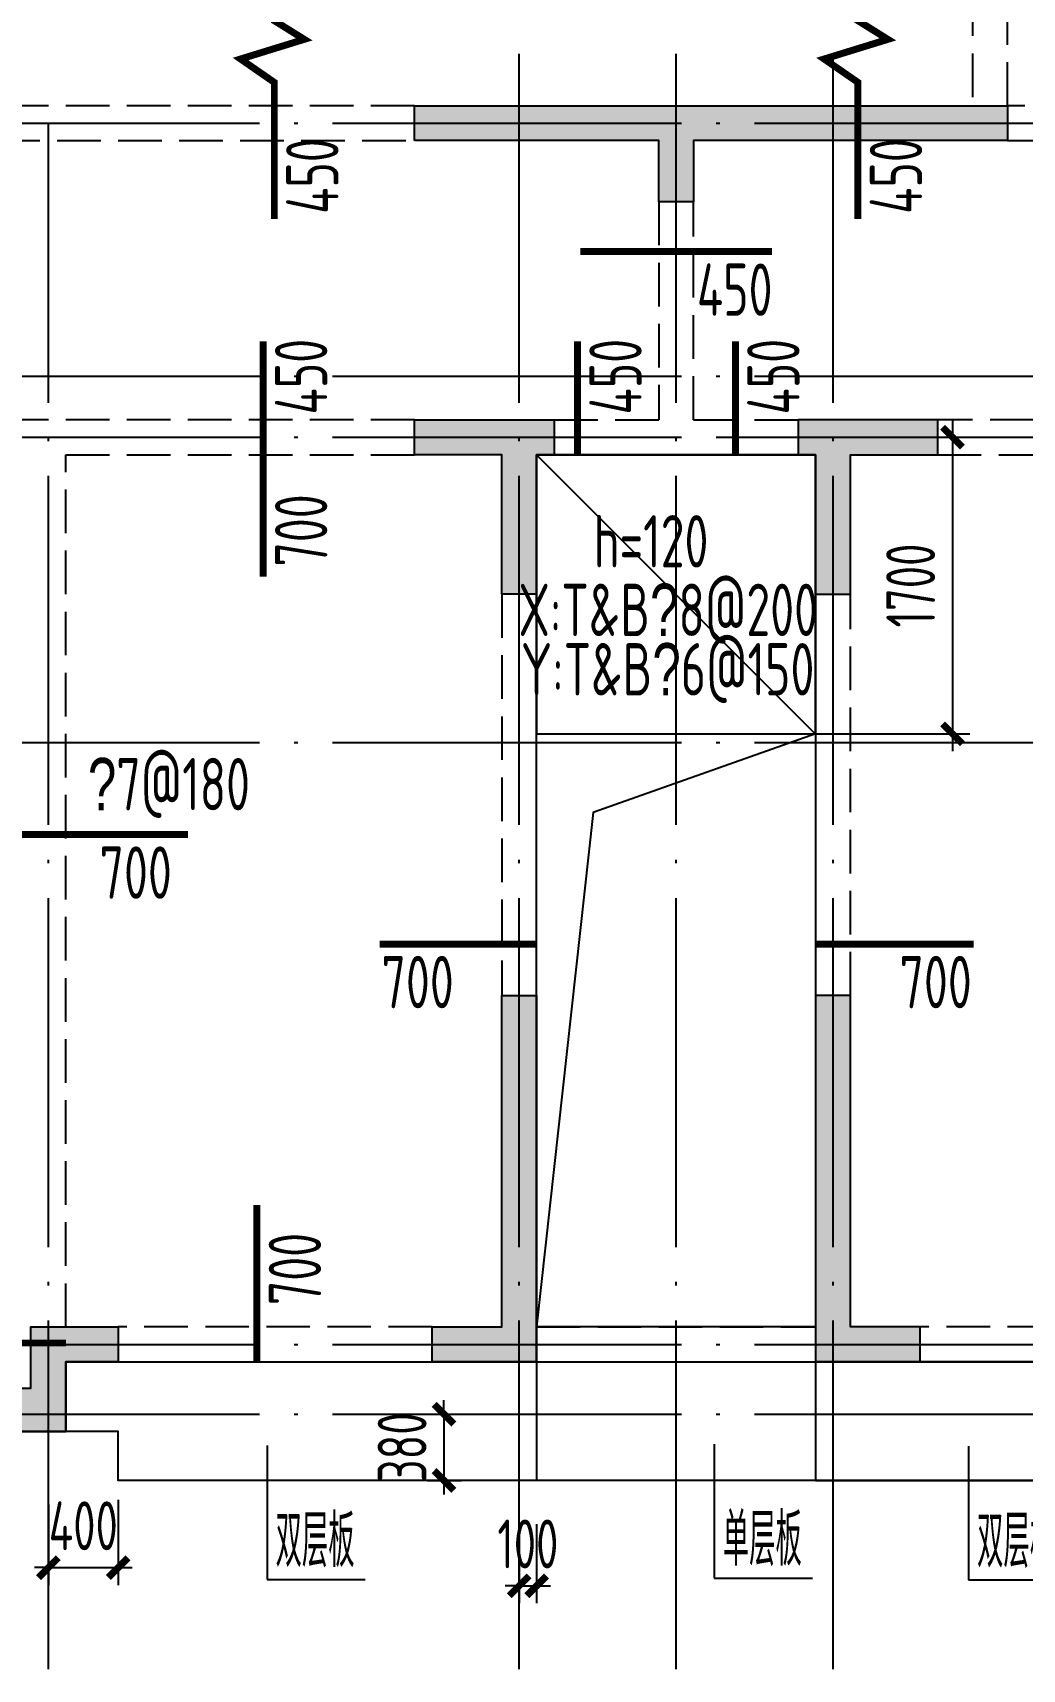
# Model space of a CAD drawing. Extents: x 154268 to 5133249, y -1832900 to 601179.
# Drawn here: x 275201 to 280876, y 551787 to 561168 of the extents above; entities that cross this region are included whole.
import ezdxf
from ezdxf.enums import TextEntityAlignment as Align

# ---------------------------------------------------------------- set-up
doc = ezdxf.new("R2010")
doc.units = 0
doc.header["$LTSCALE"] = 1000
doc.linetypes.add('DASH', pattern=[0.35, 0.25, -0.1])
doc.linetypes.add('DOTE', pattern=[2.42, 2, -0.2, 0.02, -0.2])
for name, color, linetype in [('A-ANNO-AXIS', 94, 'Continuous'), ('A-ANNO-DOTE', 15, 'DOTE'), ('DIM', 3, 'Continuous'), ('FLOOR_NUM', 7, 'Continuous'), ('HATCH', 254, 'Continuous'), ('S-BASE-SING-实线', 7, 'Continuous'), ('S-BEAM-实线', 4, 'Continuous'), ('S-FLOOR-UP-文字', 7, 'Continuous'), ('S-FLOOR-UP-标注', 3, 'Continuous'), ('S-FLOOR-UP-钢筋', 13, 'Continuous'), ('S-FLOOR-说明', 7, 'Continuous'), ('S-HOLE-洞口', 20, 'Continuous'), ('S-WALL-砼墙', 60, 'Continuous'), ('THIN', 7, 'Continuous')]:
    doc.layers.add(name, color=color, linetype=linetype)
doc.styles.add('DIM_FONT', font='SIMPLEX', dxfattribs={"width": 0.7, "bigfont": 'GBCBIG'})
doc.styles.add('TSSD_Dimension', font='tssdeng.shx', dxfattribs={"width": 0.7, "bigfont": 'Hztxt.shx'})
doc.styles.add('TSSD_Label', font='tssdeng.shx', dxfattribs={"width": 0.7, "bigfont": 'hztxt.shx'})
doc.dimstyles.get("Standard").update_dxf_attribs({"dimtxt": 300, "dimasz": 100, "dimexe": 100, "dimexo": 250, "dimgap": 100, "dimtad": 1, "dimdec": 0, "dimzin": 0, "dimdsep": 46, "dimtxsty": 'TSSD_Dimension', "dimblk": 'ARCHTICK', "dimblk1": 'ARCHTICK', "dimblk2": 'ARCHTICK', "dimcen": 0, "dimdle": 100, "dimclrt": 7, "dimadec": 0, "dimazin": 0, "dimtfac": 1, "dimtdec": 0, "dimtix": 1, "dimtmove": 2, "dimatfit": 3, "dimfxl": 1, "dimtolj": 1, "dimtzin": 0, "dimarcsym": 0})
doc.dimstyles.new('TSSD_100_100$0', dxfattribs={"dimtxt": 280, "dimasz": 80, "dimexe": 100, "dimexo": 250, "dimgap": 100, "dimtad": 1, "dimdec": 0, "dimzin": 0, "dimdsep": 46, "dimtxsty": 'TSSD_Dimension', "dimblk": 'ARCHTICK', "dimcen": 0, "dimdle": 100, "dimclrd": 3, "dimclre": 3, "dimclrt": 7, "dimadec": 0, "dimazin": 0, "dimtfac": 1, "dimtdec": 0, "dimtix": 1, "dimtmove": 2, "dimatfit": 3, "dimldrblk": 'ARCHTICK', "dimfxl": 100, "dimtolj": 1, "dimtzin": 0, "dimarcsym": 0})

# ---------------------------------------------------------------- blocks, each defined once
blk = doc.blocks.new('T4zw1')
at = {"layer": 'A-ANNO-DOTE'}
for p, q in [((1565156.5, -2354198.9), (1565156.5, -2344890.9)), ((1566056.5, -2354198.9), (1566056.5, -2344890.9)), ((1566956.5, -2354198.9), (1566956.5, -2344890.9)), ((1554406.3, -2345336.9), (1601542.4, -2345336.9)), ((1562456.5, -2354198.9), (1562456.5, -2345336.9)), ((1554406.3, -2346786.9), (1601542.4, -2346786.9)), ((1554406.3, -2347136.9), (1601542.4, -2347136.9)), ((1554406.3, -2348886.9), (1601542.4, -2348886.9)), ((1554406.3, -2352336.9), (1601542.4, -2352336.9)), ((1554406.3, -2352736.9), (1601542.4, -2352736.9))]:
    blk.add_line(p, q, dxfattribs=at)
blk = doc.blocks.new('*D4872')
at = {"layer": 'Defpoints', "color": 0, "transparency": 16777216}
for p in [(7795.8, 1199.9), (8095.8, 1199.9), (7795.8, 500)]:
    blk.add_point(p, dxfattribs=at)
at = {"layer": 'S-FLOOR-UP-标注', "color": 3, "transparency": 16777216, "insert": (8013.6, 832), "char_height": 300, "attachment_point": 5, "rotation": 90, "style": 'TSSD_Dimension'}
blk.add_mtext('\\A1;700', dxfattribs=at)
blk = doc.blocks.new('_None')
blk = doc.blocks.new('*D4855')
at = {"layer": 'Defpoints', "color": 0, "transparency": 16777216}
for p in [(6700, 3322.4), (7399.9, 3322.4), (7399.9, 3022.4)]:
    blk.add_point(p, dxfattribs=at)
at = {"layer": 'S-FLOOR-UP-标注', "color": 3, "transparency": 16777216, "insert": (7100.6, 3104.6), "char_height": 300, "attachment_point": 5, "style": 'TSSD_Dimension'}
blk.add_mtext('\\A1;700', dxfattribs=at)
blk = doc.blocks.new('*D4857')
at = {"layer": 'Defpoints', "color": 0, "transparency": 16777216}
for p in [(7831.5, 6149.9), (7831.5, 5700), (8131.5, 5700)]:
    blk.add_point(p, dxfattribs=at)
at = {"layer": 'S-FLOOR-UP-标注', "color": 3, "transparency": 16777216, "insert": (8049.4, 5946.9), "char_height": 300, "attachment_point": 5, "rotation": 90, "style": 'TSSD_Dimension'}
blk.add_mtext('\\A1;450', dxfattribs=at)
blk = doc.blocks.new('*D4858')
at = {"layer": 'Defpoints', "color": 0, "transparency": 16777216}
for p in [(7831.5, 5500), (7831.5, 4800.1), (8131.5, 4800.1)]:
    blk.add_point(p, dxfattribs=at)
at = {"layer": 'S-FLOOR-UP-标注', "color": 3, "transparency": 16777216, "insert": (8049.4, 5065.5), "char_height": 300, "attachment_point": 5, "rotation": 90, "style": 'TSSD_Dimension'}
blk.add_mtext('\\A1;700', dxfattribs=at)
blk = doc.blocks.new('*D4861')
at = {"layer": 'Defpoints', "color": 0, "transparency": 16777216}
for p in [(8500.1, 2694.8), (9200, 2694.8), (8500.1, 2394.8)]:
    blk.add_point(p, dxfattribs=at)
at = {"layer": 'S-FLOOR-UP-标注', "color": 3, "transparency": 16777216, "insert": (8717.5, 2476.9), "char_height": 300, "attachment_point": 5, "style": 'TSSD_Dimension'}
blk.add_mtext('\\A1;700', dxfattribs=at)
blk = doc.blocks.new('*D4862')
at = {"layer": 'Defpoints', "color": 0, "transparency": 16777216}
for p in [(11205.7, 2694.8), (11905.6, 2694.8), (11905.6, 2394.8)]:
    blk.add_point(p, dxfattribs=at)
at = {"layer": 'S-FLOOR-UP-标注', "color": 3, "transparency": 16777216, "insert": (11688.2, 2476.9), "char_height": 300, "attachment_point": 5, "style": 'TSSD_Dimension'}
blk.add_mtext('\\A1;700', dxfattribs=at)
blk = doc.blocks.new('*D4882')
at = {"layer": 'Defpoints', "color": 0, "transparency": 16777216}
for p in [(10300, 6663.8), (10749.9, 6663.8), (10300, 6363.8)]:
    blk.add_point(p, dxfattribs=at)
at = {"layer": 'S-FLOOR-UP-标注', "color": 3, "transparency": 16777216, "insert": (10535.9, 6445.9), "char_height": 300, "attachment_point": 5, "style": 'TSSD_Dimension'}
blk.add_mtext('\\A1;450', dxfattribs=at)
blk = doc.blocks.new('*D4943')
at = {"layer": 'Defpoints', "color": 0, "transparency": 16777216}
for p in [(7895.7, 7300), (7895.7, 6850.1), (8195.7, 6850.1)]:
    blk.add_point(p, dxfattribs=at)
at = {"layer": 'S-FLOOR-UP-标注', "color": 3, "transparency": 16777216, "insert": (8113.5, 7097), "char_height": 300, "attachment_point": 5, "rotation": 90, "style": 'TSSD_Dimension'}
blk.add_mtext('\\A1;450', dxfattribs=at)
blk = doc.blocks.new('*D4838')
at = {"layer": 'Defpoints', "color": 0, "transparency": 16777216}
for p in [(11242.7, 7300), (11242.7, 6850.1), (11542.7, 6850.1)]:
    blk.add_point(p, dxfattribs=at)
at = {"layer": 'S-FLOOR-UP-标注', "color": 3, "transparency": 16777216, "insert": (11460.6, 7097), "char_height": 300, "attachment_point": 5, "rotation": 90, "style": 'TSSD_Dimension'}
blk.add_mtext('\\A1;450', dxfattribs=at)
blk = doc.blocks.new('*D4839')
at = {"layer": 'Defpoints', "color": 0, "transparency": 16777216}
for p in [(9634.3, 6149.9), (9634.3, 5700), (9934.3, 5700)]:
    blk.add_point(p, dxfattribs=at)
at = {"layer": 'S-FLOOR-UP-标注', "color": 3, "transparency": 16777216, "insert": (9852.1, 5946.9), "char_height": 300, "attachment_point": 5, "rotation": 90, "style": 'TSSD_Dimension'}
blk.add_mtext('\\A1;450', dxfattribs=at)
blk = doc.blocks.new('*D4840')
at = {"layer": 'Defpoints', "color": 0, "transparency": 16777216}
for p in [(10539.8, 6149.9), (10539.8, 5700), (10839.8, 5700)]:
    blk.add_point(p, dxfattribs=at)
at = {"layer": 'S-FLOOR-UP-标注', "color": 3, "transparency": 16777216, "insert": (10757.6, 5946.9), "char_height": 300, "attachment_point": 5, "rotation": 90, "style": 'TSSD_Dimension'}
blk.add_mtext('\\A1;450', dxfattribs=at)
blk = doc.blocks.new('T4sbzpm1')
at = {"layer": 'S-BEAM-实线', "linetype": 'DASH'}
for p, q in [((12000, 9650), (12000, 7600)), ((12200, 7600), (12200, 8850)), ((8800, 7600), (5350, 7600)), ((16500, 7600), (12200, 7600)), ((5350, 7400), (8800, 7400)), ((12200, 7400), (16500, 7400)), ((10200, 7050), (10200, 5800)), ((10400, 5800), (10400, 7050)), ((8800, 5800), (3700, 5800)), ((9600, 5800), (10200, 5800)), ((10400, 5800), (11000, 5800)), ((16900, 5800), (11800, 5800)), ((6800, 600), (6800, 5600)), ((6800, 5600), (8800, 5600)), ((9600, 5600), (11000, 5600)), ((11800, 5600), (13800, 5600)), ((9300, 4800), (9300, 2500)), ((9500, 2500), (9500, 4800)), ((11100, 4800), (11100, 2500)), ((11300, 2500), (11300, 4800)), ((8900, 600), (7100, 600)), ((9500, 600), (11100, 600)), ((13500, 600), (11700, 600)), ((7100, 400), (8900, 400)), ((9500, 400), (11100, 400)), ((11700, 400), (13500, 400))]:
    blk.add_line(p, q, dxfattribs=at)
at = {"layer": 'S-WALL-砼墙'}
for points in [[(8800, 7400), (8800, 7600), (12200, 7600), (12200, 7400), (10400, 7400), (10400, 7050), (10200, 7050), (10200, 7400)], [(8800, 5600), (8800, 5800), (9600, 5800), (9600, 5600), (9500, 5600), (9500, 4800), (9300, 4800), (9300, 5600)], [(11800, 5600), (11800, 5800), (11000, 5800), (11000, 5600), (11100, 5600), (11100, 4800), (11300, 4800), (11300, 5600)], [(8900, 400), (8900, 600), (9300, 600), (9300, 2500), (9500, 2500), (9500, 400)], [(11700, 400), (11700, 600), (11300, 600), (11300, 2500), (11100, 2500), (11100, 400)], [(6300, 0), (6300, 250), (6600, 250), (6600, 600), (7100, 600), (7100, 400), (6800, 400), (6800, 0)]]:
    blk.add_lwpolyline(points, close=True, dxfattribs=at)
blk = doc.blocks.new('T4bzdk1')
at = {"layer": 'S-HOLE-洞口'}
blk.add_lwpolyline([(9400, 3900), (11000, 3900), (11000, 500), (9400, 500)], close=True, dxfattribs=at)
blk.add_lwpolyline([(11000, 3900), (9724.8, 3448.3), (9400, 500)], dxfattribs=at)
blk = doc.blocks.new('_ArchTick')
at = {"color": 0, "linetype": 'ByBlock', "const_width": 0.5}
blk.add_lwpolyline([(-0.71, -0.71), (0.71, 0.71)], dxfattribs=at)
blk = doc.blocks.new('*D4733')
at = {"layer": 'Defpoints', "color": 0, "transparency": 16777216}
for p in [(6700, -167.5), (7100, -140), (7100, -779.6)]:
    blk.add_point(p, dxfattribs=at)
at = {"layer": 'DIM', "color": 3, "lineweight": -2, "transparency": 16777216}
for p, q in [((6700, -417.5), (6700, -879.6)), ((7100, -390), (7100, -879.6)), ((6700, -779.6), (6620, -779.6)), ((6700, -779.6), (7100, -779.6)), ((7100, -779.6), (7180, -779.6))]:
    blk.add_line(p, q, dxfattribs=at)
at = {"layer": 'DIM', "color": 3, "lineweight": -2, "transparency": 16777216, "xscale": 80, "yscale": 80, "zscale": 80}
blk.add_blockref('_ArchTick', (6700, -779.6), dxfattribs=at)
at = {"layer": 'DIM', "color": 3, "lineweight": -2, "transparency": 16777216, "xscale": 80, "yscale": 80, "zscale": 80, "rotation": 180}
blk.add_blockref('_ArchTick', (7100, -779.6), dxfattribs=at)
at = {"layer": 'DIM', "color": 7, "transparency": 16777216, "insert": (6900, -539.6), "char_height": 280, "attachment_point": 5, "style": 'TSSD_Dimension'}
blk.add_mtext('\\A1;400', dxfattribs=at)
blk = doc.blocks.new('*D4734')
at = {"layer": 'Defpoints', "color": 0, "transparency": 16777216}
for p in [(8621.8, 100), (8621.8, -280), (8968.6, -280)]:
    blk.add_point(p, dxfattribs=at)
at = {"layer": 'DIM', "color": 3, "lineweight": -2, "transparency": 16777216}
for p, q in [((8871.8, 100), (9068.6, 100)), ((8968.6, 100), (8968.6, 180)), ((8968.6, 100), (8968.6, -280)), ((8871.8, -280), (9068.6, -280)), ((8968.6, -280), (8968.6, -360))]:
    blk.add_line(p, q, dxfattribs=at)
at = {"layer": 'DIM', "color": 3, "lineweight": -2, "transparency": 16777216, "xscale": 80, "yscale": 80, "zscale": 80}
for p, rotation in [((8968.6, 100), 270), ((8968.6, -280), 90)]:
    blk.add_blockref('_ArchTick', p, dxfattribs=dict(at, rotation=rotation))
at = {"layer": 'DIM', "color": 7, "transparency": 16777216, "insert": (8728.6, -90), "char_height": 280, "attachment_point": 5, "rotation": 90, "style": 'TSSD_Dimension'}
blk.add_mtext('\\A1;380', dxfattribs=at)
blk = doc.blocks.new('*D4735')
at = {"layer": 'Defpoints', "color": 0, "transparency": 16777216}
for p in [(9400, -280), (9500, -280), (9500, -883.6)]:
    blk.add_point(p, dxfattribs=at)
at = {"layer": 'DIM', "color": 3, "lineweight": -2, "transparency": 16777216}
for p, q in [((9400, -530), (9400, -983.6)), ((9500, -530), (9500, -983.6)), ((9400, -883.6), (9320, -883.6)), ((9400, -883.6), (9500, -883.6)), ((9500, -883.6), (9580, -883.6))]:
    blk.add_line(p, q, dxfattribs=at)
at = {"layer": 'DIM', "color": 3, "lineweight": -2, "transparency": 16777216, "xscale": 80, "yscale": 80, "zscale": 80}
blk.add_blockref('_ArchTick', (9400, -883.6), dxfattribs=at)
at = {"layer": 'DIM', "color": 3, "lineweight": -2, "transparency": 16777216, "xscale": 80, "yscale": 80, "zscale": 80, "rotation": 180}
blk.add_blockref('_ArchTick', (9500, -883.6), dxfattribs=at)
at = {"layer": 'DIM', "color": 7, "transparency": 16777216, "insert": (9450, -643.6), "char_height": 280, "attachment_point": 5, "style": 'TSSD_Dimension'}
blk.add_mtext('\\A1;100', dxfattribs=at)
blk = doc.blocks.new('*D7032')
at = {"layer": 'Defpoints', "color": 0, "transparency": 16777216}
for p in [(278890.8, 558849.3), (278890.8, 557149.3), (280475.7, 557149.3)]:
    blk.add_point(p, dxfattribs=at)
at = {"layer": 'DIM', "color": 3, "lineweight": -2, "transparency": 16777216}
for p, q in [((280475.7, 558949.3), (280475.7, 557049.3)), ((279140.8, 558849.3), (280575.7, 558849.3)), ((279140.8, 557149.3), (280575.7, 557149.3))]:
    blk.add_line(p, q, dxfattribs=at)
at = {"layer": 'DIM', "color": 3, "lineweight": -2, "transparency": 16777216, "xscale": 80, "yscale": 80, "zscale": 80}
for p, rotation in [((280475.7, 558849.3), 90), ((280475.7, 557149.3), 270)]:
    blk.add_blockref('_ArchTick', p, dxfattribs=dict(at, rotation=rotation))
at = {"layer": 'DIM', "color": 7, "transparency": 16777216, "insert": (280235.7, 557999.3), "char_height": 280, "attachment_point": 5, "rotation": 90, "style": 'TSSD_Dimension'}
blk.add_mtext('\\A1;1700', dxfattribs=at)
blk = doc.blocks.new('T4sbzbj')
at = {"layer": 'S-FLOOR-UP-钢筋', "color": 1, "const_width": 40}
for points in [[(7895.7, 6850), (7895.7, 7633.9), (7702, 7767.9), (8067.3, 7880.6), (7895.7, 7987.5), (7895.7, 8198.7)], [(11242.7, 6850), (11242.7, 7633.9), (11049, 7767.9), (11414.3, 7880.6), (11242.7, 7987.5), (11242.7, 8198.7)], [(9650.1, 6663.8), (10749.9, 6663.8)], [(7831.5, 4800.1), (7831.5, 6149.9)], [(9634.3, 5500), (9634.3, 6149.9)], [(10539.8, 5500), (10539.8, 6149.9)], [(7399.9, 3322.4), (5700.1, 3322.4)], [(8500.1, 2694.8), (9400, 2694.8)], [(11905.6, 2694.8), (11005.7, 2694.8)], [(7795.8, 1199.9), (7795.8, 300)], [(6700, 408.2), (5700.1, 408.2)]]:
    blk.add_lwpolyline(points, dxfattribs=at)
at = {"layer": 'S-FLOOR-UP-文字', "color": 7, "style": 'TSSD_Label', "width": 0.7}
blk.add_text('\ue53a7@180', height=300, dxfattribs=at).set_placement((6826.2, 3371.4), align=Align.BOTTOM_LEFT)
at = {"layer": 'S-FLOOR-UP-标注'}
for base, p1, p2, angle, picture, middle in [((8195.7, 6850.1), (7895.7, 7300), (7895.7, 6850.1), 90, '*D4943', (8113.5, 7097)), ((11542.7, 6850.1), (11242.7, 7300), (11242.7, 6850.1), 90, '*D4838', (11460.6, 7097)), ((8131.5, 5700), (7831.5, 6149.9), (7831.5, 5700), 90, '*D4857', (8049.4, 5946.9)), ((9934.3, 5700), (9634.3, 6149.9), (9634.3, 5700), 90, '*D4839', (9852.1, 5946.9)), ((10839.8, 5700), (10539.8, 6149.9), (10539.8, 5700), 90, '*D4840', (10757.6, 5946.9)), ((8131.5, 4800.1), (7831.5, 5500), (7831.5, 4800.1), 90, '*D4858', (8049.4, 5065.5)), ((7399.9, 3022.4), (6700, 3322.4), (7399.9, 3322.4), 180, '*D4855', (7100.6, 3104.6)), ((11905.6, 2394.8), (11205.7, 2694.8), (11905.6, 2694.8), 180, '*D4862', (11688.2, 2476.9)), ((8095.8, 1199.9), (7795.8, 500), (7795.8, 1199.9), 270, '*D4872', (8013.6, 832))]:
    dim = blk.add_linear_dim(base=base, p1=p1, p2=p2, angle=angle, dimstyle='Standard', override={"dimexe": 150, "dimexo": 120, "dimgap": 60, "dimblk1": 'None', "dimblk2": 'None', "dimsah": 1, "dimse1": 1, "dimse2": 1, "dimsd1": 1, "dimsd2": 1, "dimclrd": 256, "dimclre": 256, "dimclrt": 3}, dxfattribs=at)
    dim.commit()
    dim.dimension.update_dxf_attribs({"geometry": picture, "text_midpoint": middle, "dimtype": 128})
for base, p1, p2, picture, middle in [((10300, 6363.8), (10749.9, 6663.8), (10300, 6663.8), '*D4882', (10535.9, 6445.9)), ((8500.1, 2394.8), (9200, 2694.8), (8500.1, 2694.8), '*D4861', (8717.5, 2476.9))]:
    dim = blk.add_linear_dim(base=base, p1=p1, p2=p2, dimstyle='Standard', override={"dimexe": 150, "dimexo": 120, "dimgap": 60, "dimblk1": 'None', "dimblk2": 'None', "dimsah": 1, "dimse1": 1, "dimse2": 1, "dimsd1": 1, "dimsd2": 1, "dimclrd": 256, "dimclre": 256, "dimclrt": 3}, dxfattribs=at)
    dim.commit()
    dim.dimension.update_dxf_attribs({"geometry": picture, "text_midpoint": middle, "dimtype": 128})
blk = doc.blocks.new('2T4bx')
at = {"color": 1}
blk.add_lwpolyline([(0, 4050), (0, 4050), (0, 0), (6800, 0), (6800, 400), (9500, 400), (9500, 5600), (11100, 5600), (11100, 400), (13800, 400)], dxfattribs=at)
blk.add_lwpolyline([(9500, 4000), (11100, 4000), (11100, 5600), (9500, 5600)], close=True, dxfattribs=at)
at = {"color": 2}
for points in [[(9500, 400), (9500, -280), (7100, -280), (7100, 0), (6800, 0), (6800, 400)], [(7100, -280), (7100, 0), (6800, 0), (6800, 400), (13800, 400), (13800, 0), (14300, 0), (14300, -280)], [(11100, 400), (11100, 0), (11100, 0), (11100, -280), (14300, -280), (14300, 0), (13800, 0), (13800, 400)]]:
    blk.add_lwpolyline(points, close=True, dxfattribs=at)
at = {"layer": 'S-BASE-SING-实线', "color": 3}
for p, q in [((7953.7, -79.4), (7953.7, -847.4)), ((10518.7, -71.4), (10518.7, -839.4)), ((11977, -82.3), (11977, -850.3)), ((10518.7, -839.4), (11081.2, -839.4)), ((7953.7, -847.4), (8516.3, -847.4)), ((11977, -850.3), (12539.5, -850.3))]:
    blk.add_line(p, q, dxfattribs=at)
at = {"layer": 'S-FLOOR-说明', "style": 'DIM_FONT', "width": 0.7}
for s, p in [('双层板', (8229.3, -775.9)), ('单层板', (10794.2, -768)), ('双层板', (12252.5, -778.9))]:
    blk.add_text(s, height=300, dxfattribs=at).set_placement(p, align=Align.CENTER)
at = {"layer": 'DIM'}
dim = blk.add_linear_dim(base=(8968.6, -280), p1=(8621.8, 100), p2=(8621.8, -280), angle=90, dimstyle='TSSD_100_100$0', dxfattribs=at)
dim.commit()
dim.dimension.update_dxf_attribs({"geometry": '*D4734', "text_midpoint": (8728.6, -90)})
for base, p1, p2, picture, middle in [((7100, -779.6), (6700, -167.5), (7100, -140), '*D4733', (6900, -539.6)), ((9500, -883.6), (9400, -280), (9500, -280), '*D4735', (9450, -643.6))]:
    dim = blk.add_linear_dim(base=base, p1=p1, p2=p2, dimstyle='TSSD_100_100$0', dxfattribs=at)
    dim.commit()
    dim.dimension.update_dxf_attribs({"geometry": picture, "text_midpoint": middle})

msp = doc.modelspace()

# ---------------------------------------------------------------- hatches: boundary and pattern name
at = {"layer": 'HATCH'}
h = msp.add_hatch(dxfattribs=at)
h.set_pattern_fill('ARMORED', color=256, scale=30, style=0)
h.set_pattern_definition([(50, (-2974177.58, 2494596.48), (215.178055, -18.8256405), [22.5, -247.5]), (355, (-2974177.58, 2494596.48), (-41.6254, 225.65764), [18, -198]), (100.4514, (-2974159.64, 2494594.9), (173.552815, 206.831863), [19.122057, -210.342634]), (46.1842, (-2974177.58, 2494656.48), (320.172315, -49.655704), [33.75, -371.25]), (96.6356, (-2974150.9, 2494652.34), (280.398812, 292.23536), [28.683086, -315.5139]), (351.1842, (-2974177.58, 2494656.48), (280.398584, 292.23558), [27, -297]), (21, (-2974147.58, 2494641.48), (179.072116, -120.785667), [22.5, -247.5]), (326, (-2974147.58, 2494641.48), (72.9946, 217.545014), [18, -198]), (71.4514, (-2974132.65, 2494631.41), (252.066789, 96.759149), [19.122057, -210.342634]), (37.5, (-2974177.576, 2494596.48), (3.6479566, 99.8681561), [0, -195.6, 0, -201, 0, -198.75]), (7.5, (-2974177.58, 2494596.48), (78.9208612, 118.3235136), [0, -114.6, 0, -191.1, 0, -75.75]), (327.5, (-2974244.476, 2494596.48), (160.1467309, -6.7664615), [0, -75, 0, -234, 0, -310.5]), (317.5, (-2974274.48, 2494596.48), (174.955851, 30.0314947), [0, -97.5, 0, -155.4, 0, -220.5]), (45, (-2974177.58, 2494596.48), (-106.066017, 106.066017), [])])
h.paths.add_polyline_path([(294590.8, 553149.3), (294590.8, 553349.3), (294290.8, 553349.3), (294290.8, 553749.3), (293790.8, 553749.3), (293790.8, 553549.3), (294090.8, 553549.3), (294090.8, 553149.3)])
h.paths.add_polyline_path([(297290.8, 555649.3), (297090.8, 555649.3), (297090.8, 553349.3), (296590.8, 553349.3), (296590.8, 553149.3), (297890.8, 553149.3), (297890.8, 553349.3), (297290.8, 553349.3)])
h.paths.add_polyline_path([(297690.8, 560549.3), (297690.8, 560749.3), (297090.8, 560749.3), (297090.8, 558749.3), (297290.8, 558749.3), (297290.8, 560549.3)])
h.paths.add_polyline_path([(297840.8, 565499.3), (297840.8, 565699.3), (297090.8, 565699.3), (297090.8, 562899.3), (295740.8, 562899.3), (295740.8, 562699.3), (297090.8, 562699.3), (297090.8, 561999.3), (297290.8, 561999.3), (297290.8, 562699.3), (298690.8, 562699.3), (298690.8, 562899.3), (297290.8, 562899.3), (297290.8, 565499.3)])
h.paths.add_polyline_path([(302790.8, 565699.3), (301990.8, 565699.3), (301990.8, 562699.3), (302190.8, 562699.3), (302190.8, 563199.3), (302690.8, 563199.3), (302690.8, 563399.3), (302190.8, 563399.3), (302190.8, 565499.3), (302790.8, 565499.3)])
h.paths.add_polyline_path([(306740.8, 565699.3), (305940.8, 565699.3), (305940.8, 565499.3), (306540.8, 565499.3), (306540.8, 563399.3), (306140.8, 563399.3), (306140.8, 563199.3), (306740.8, 563199.3)])
h.paths.add_polyline_path([(305390.8, 560549.3), (305390.8, 560749.3), (301990.8, 560749.3), (301990.8, 560549.3), (303790.8, 560549.3), (303790.8, 560199.3), (303990.8, 560199.3), (303990.8, 560549.3)])
h.paths.add_polyline_path([(299890.8, 553149.3), (299890.8, 553349.3), (300190.8, 553349.3), (300190.8, 553749.3), (300690.8, 553749.3), (300690.8, 553549.3), (300390.8, 553549.3), (300390.8, 553149.3)])
h.paths.add_polyline_path([(302490.8, 553549.3), (302490.8, 553749.3), (302890.8, 553749.3), (302890.8, 555649.3), (303090.8, 555649.3), (303090.8, 553549.3)])
h.paths.add_polyline_path([(305290.8, 553549.3), (305290.8, 553749.3), (304890.8, 553749.3), (304890.8, 555649.3), (304690.8, 555649.3), (304690.8, 553549.3)])
h.paths.add_polyline_path([(302390.8, 558749.3), (302390.8, 558949.3), (303190.8, 558949.3), (303190.8, 558749.3), (303090.8, 558749.3), (303090.8, 557949.3), (302890.8, 557949.3), (302890.8, 558749.3)])
h.paths.add_polyline_path([(305390.8, 558749.3), (305390.8, 558949.3), (304590.8, 558949.3), (304590.8, 558749.3), (304690.8, 558749.3), (304690.8, 557949.3), (304890.8, 557949.3), (304890.8, 558749.3)])
h.paths.add_polyline_path([(307890.8, 553149.3), (307890.8, 553399.3), (307590.8, 553399.3), (307590.8, 553749.3), (307090.8, 553749.3), (307090.8, 553549.3), (307390.8, 553549.3), (307390.8, 553149.3)])
h.paths.add_polyline_path([(310690.8, 555499.3), (310490.8, 555499.3), (310490.8, 553399.3), (309890.8, 553399.3), (309890.8, 553149.3), (311090.8, 553149.3), (311090.8, 553399.3), (310690.8, 553399.3)])
h.paths.add_polyline_path([(310690.8, 560749.3), (308840.8, 560749.3), (308840.8, 560549.3), (310490.8, 560549.3), (310490.8, 558749.3), (310690.8, 558749.3)])
h.paths.add_polyline_path([(308690.8, 565449.3), (308690.8, 565699.3), (307990.8, 565699.3), (307990.8, 562199.3), (309040.8, 562199.3), (309040.8, 562399.3), (308190.8, 562399.3), (308190.8, 565449.3)])
h.paths.add_polyline_path([(311690.8, 565449.3), (311690.8, 565699.3), (310490.8, 565699.3), (310490.8, 565449.3), (310990.8, 565449.3), (310990.8, 563799.3), (311190.8, 563799.3), (311190.8, 565449.3)])
h.paths.add_polyline_path([(314190.8, 565699.3), (313190.8, 565699.3), (313190.8, 565449.3), (313940.8, 565449.3), (313940.8, 562099.3), (314190.8, 562099.3)])
h.paths.add_polyline_path([(314190.8, 559599.3), (313940.8, 559599.3), (313940.8, 559299.3), (312390.8, 559299.3), (312390.8, 559099.3), (314190.8, 559099.3)])
h.paths.add_polyline_path([(314190.8, 557199.3), (313940.8, 557199.3), (313940.8, 553399.3), (313490.8, 553399.3), (313490.8, 553149.3), (314190.8, 553149.3)])
h.paths.add_polyline_path([(291290.8, 556249.3), (291490.8, 556249.3), (291490.8, 553749.3), (291990.8, 553749.3), (291990.8, 553549.3), (290790.8, 553549.3), (290790.8, 553749.3), (291290.8, 553749.3)])
h.paths.add_polyline_path([(290490.8, 562699.3), (290490.8, 562899.3), (292290.8, 562899.3), (292290.8, 562699.3), (291490.8, 562699.3), (291490.8, 559299.3), (291290.8, 559299.3), (291290.8, 562699.3)])
h.paths.add_polyline_path([(288190.8, 553149.3), (288190.8, 553349.3), (288490.8, 553349.3), (288490.8, 553749.3), (288990.8, 553749.3), (288990.8, 553549.3), (288690.8, 553549.3), (288690.8, 553149.3)])
h.paths.add_polyline_path([(285490.8, 555649.3), (285690.8, 555649.3), (285690.8, 553349.3), (286190.8, 553349.3), (286190.8, 553149.3), (284890.8, 553149.3), (284890.8, 553349.3), (285490.8, 553349.3)])
h.paths.add_polyline_path([(285090.8, 560549.3), (285090.8, 560749.3), (285690.8, 560749.3), (285690.8, 558749.3), (285490.8, 558749.3), (285490.8, 560549.3)])
h.paths.add_polyline_path([(284940.8, 565499.3), (284940.8, 565699.3), (285690.8, 565699.3), (285690.8, 562899.3), (287040.8, 562899.3), (287040.8, 562699.3), (285690.8, 562699.3), (285690.8, 561999.3), (285490.8, 561999.3), (285490.8, 562699.3), (284090.8, 562699.3), (284090.8, 562899.3), (285490.8, 562899.3), (285490.8, 565499.3)])
h.paths.add_polyline_path([(279990.8, 565699.3), (280790.8, 565699.3), (280790.8, 562699.3), (280590.8, 562699.3), (280590.8, 563199.3), (280090.8, 563199.3), (280090.8, 563399.3), (280590.8, 563399.3), (280590.8, 565499.3), (279990.8, 565499.3)])
h.paths.add_polyline_path([(276040.8, 565699.3), (276840.8, 565699.3), (276840.8, 565499.3), (276240.8, 565499.3), (276240.8, 563399.3), (276640.8, 563399.3), (276640.8, 563199.3), (276040.8, 563199.3)])
h.paths.add_polyline_path([(277390.8, 560549.3), (277390.8, 560749.3), (280790.8, 560749.3), (280790.8, 560549.3), (278990.8, 560549.3), (278990.8, 560199.3), (278790.8, 560199.3), (278790.8, 560549.3)])
h.paths.add_polyline_path([(282890.8, 553149.3), (282890.8, 553349.3), (282590.8, 553349.3), (282590.8, 553749.3), (282090.8, 553749.3), (282090.8, 553549.3), (282390.8, 553549.3), (282390.8, 553149.3)])
h.paths.add_polyline_path([(280290.8, 553549.3), (280290.8, 553749.3), (279890.8, 553749.3), (279890.8, 555649.3), (279690.8, 555649.3), (279690.8, 553549.3)])
h.paths.add_polyline_path([(277490.8, 553549.3), (277490.8, 553749.3), (277890.8, 553749.3), (277890.8, 555649.3), (278090.8, 555649.3), (278090.8, 553549.3)])
h.paths.add_polyline_path([(280390.8, 558749.3), (280390.8, 558949.3), (279590.8, 558949.3), (279590.8, 558749.3), (279690.8, 558749.3), (279690.8, 557949.3), (279890.8, 557949.3), (279890.8, 558749.3)])
h.paths.add_polyline_path([(277390.8, 558749.3), (277390.8, 558949.3), (278190.8, 558949.3), (278190.8, 558749.3), (278090.8, 558749.3), (278090.8, 557949.3), (277890.8, 557949.3), (277890.8, 558749.3)])
h.paths.add_polyline_path([(274890.8, 553149.3), (274890.8, 553399.3), (275190.8, 553399.3), (275190.8, 553749.3), (275690.8, 553749.3), (275690.8, 553549.3), (275390.8, 553549.3), (275390.8, 553149.3)])
h.paths.add_polyline_path([(272090.8, 555499.3), (272290.8, 555499.3), (272290.8, 553399.3), (272890.8, 553399.3), (272890.8, 553149.3), (271690.8, 553149.3), (271690.8, 553399.3), (272090.8, 553399.3)])
h.paths.add_polyline_path([(272090.8, 560749.3), (273940.8, 560749.3), (273940.8, 560549.3), (272290.8, 560549.3), (272290.8, 558749.3), (272090.8, 558749.3)])
h.paths.add_polyline_path([(274090.8, 565449.3), (274090.8, 565699.3), (274790.8, 565699.3), (274790.8, 562199.3), (273740.8, 562199.3), (273740.8, 562399.3), (274590.8, 562399.3), (274590.8, 565449.3)])
h.paths.add_polyline_path([(271090.8, 565449.3), (271090.8, 565699.3), (272290.8, 565699.3), (272290.8, 565449.3), (271790.8, 565449.3), (271790.8, 563799.3), (271590.8, 563799.3), (271590.8, 565449.3)])
h.paths.add_polyline_path([(268590.8, 565699.3), (269590.8, 565699.3), (269590.8, 565449.3), (268840.8, 565449.3), (268840.8, 562099.3), (268590.8, 562099.3)])
h.paths.add_polyline_path([(268590.8, 559599.3), (268840.8, 559599.3), (268840.8, 559299.3), (270390.8, 559299.3), (270390.8, 559099.3), (268590.8, 559099.3)])
h.paths.add_polyline_path([(268590.8, 557199.3), (268840.8, 557199.3), (268840.8, 553399.3), (269290.8, 553399.3), (269290.8, 553149.3), (268590.8, 553149.3)])

# ---------------------------------------------------------------- linework, layer by layer
at = {"layer": 'THIN'}
msp.add_line((278090.8, 558749.3), (279688, 557149.3), dxfattribs=at)

# ---------------------------------------------------------------- block references
at = {"layer": 'A-ANNO-AXIS'}
msp.add_blockref('T4zw1', (-1287165.7, 2905986.2), dxfattribs=at)
at = {"layer": 'DIM'}
msp.add_blockref('T4bzdk1', (268690.8, 553249.3), dxfattribs=at)
at = {"layer": 'FLOOR_NUM'}
msp.add_blockref('T4sbzbj', (268690.8, 553249.3), dxfattribs=at)
at = {"layer": 'S-BASE-SING-实线', "color": 3}
msp.add_blockref('2T4bx', (268590.8, 553149.3), dxfattribs=at)
at = {"layer": 'S-WALL-砼墙'}
msp.add_blockref('T4sbzpm1', (268590.8, 553149.3), dxfattribs=at)

# ---------------------------------------------------------------- texts
at = {"layer": 'S-FLOOR-UP-文字', "color": 7, "style": 'TSSD_Label', "width": 0.7}
for s, p in [('h=120', (278417.9, 558012.8)), ('X:T&B\ue53a8@200', (277986.4, 557619.7)), ('Y:T&B\ue53a6@150', (278000.2, 557279.3))]:
    msp.add_text(s, height=300, dxfattribs=at).set_placement(p, align=Align.BOTTOM_LEFT)

# ---------------------------------------------------------------- dimensions: what is measured, and where the dimension line sits
at = {"layer": 'DIM'}
dim = msp.add_linear_dim(base=(280475.7, 557149.3), p1=(278890.8, 558849.3), p2=(278890.8, 557149.3), angle=90, dimstyle='TSSD_100_100$0', dxfattribs=at)
dim.commit()
dim.dimension.update_dxf_attribs({"geometry": '*D7032', "text_midpoint": (280235.7, 557999.3)})

doc.saveas('drawing.dxf')
